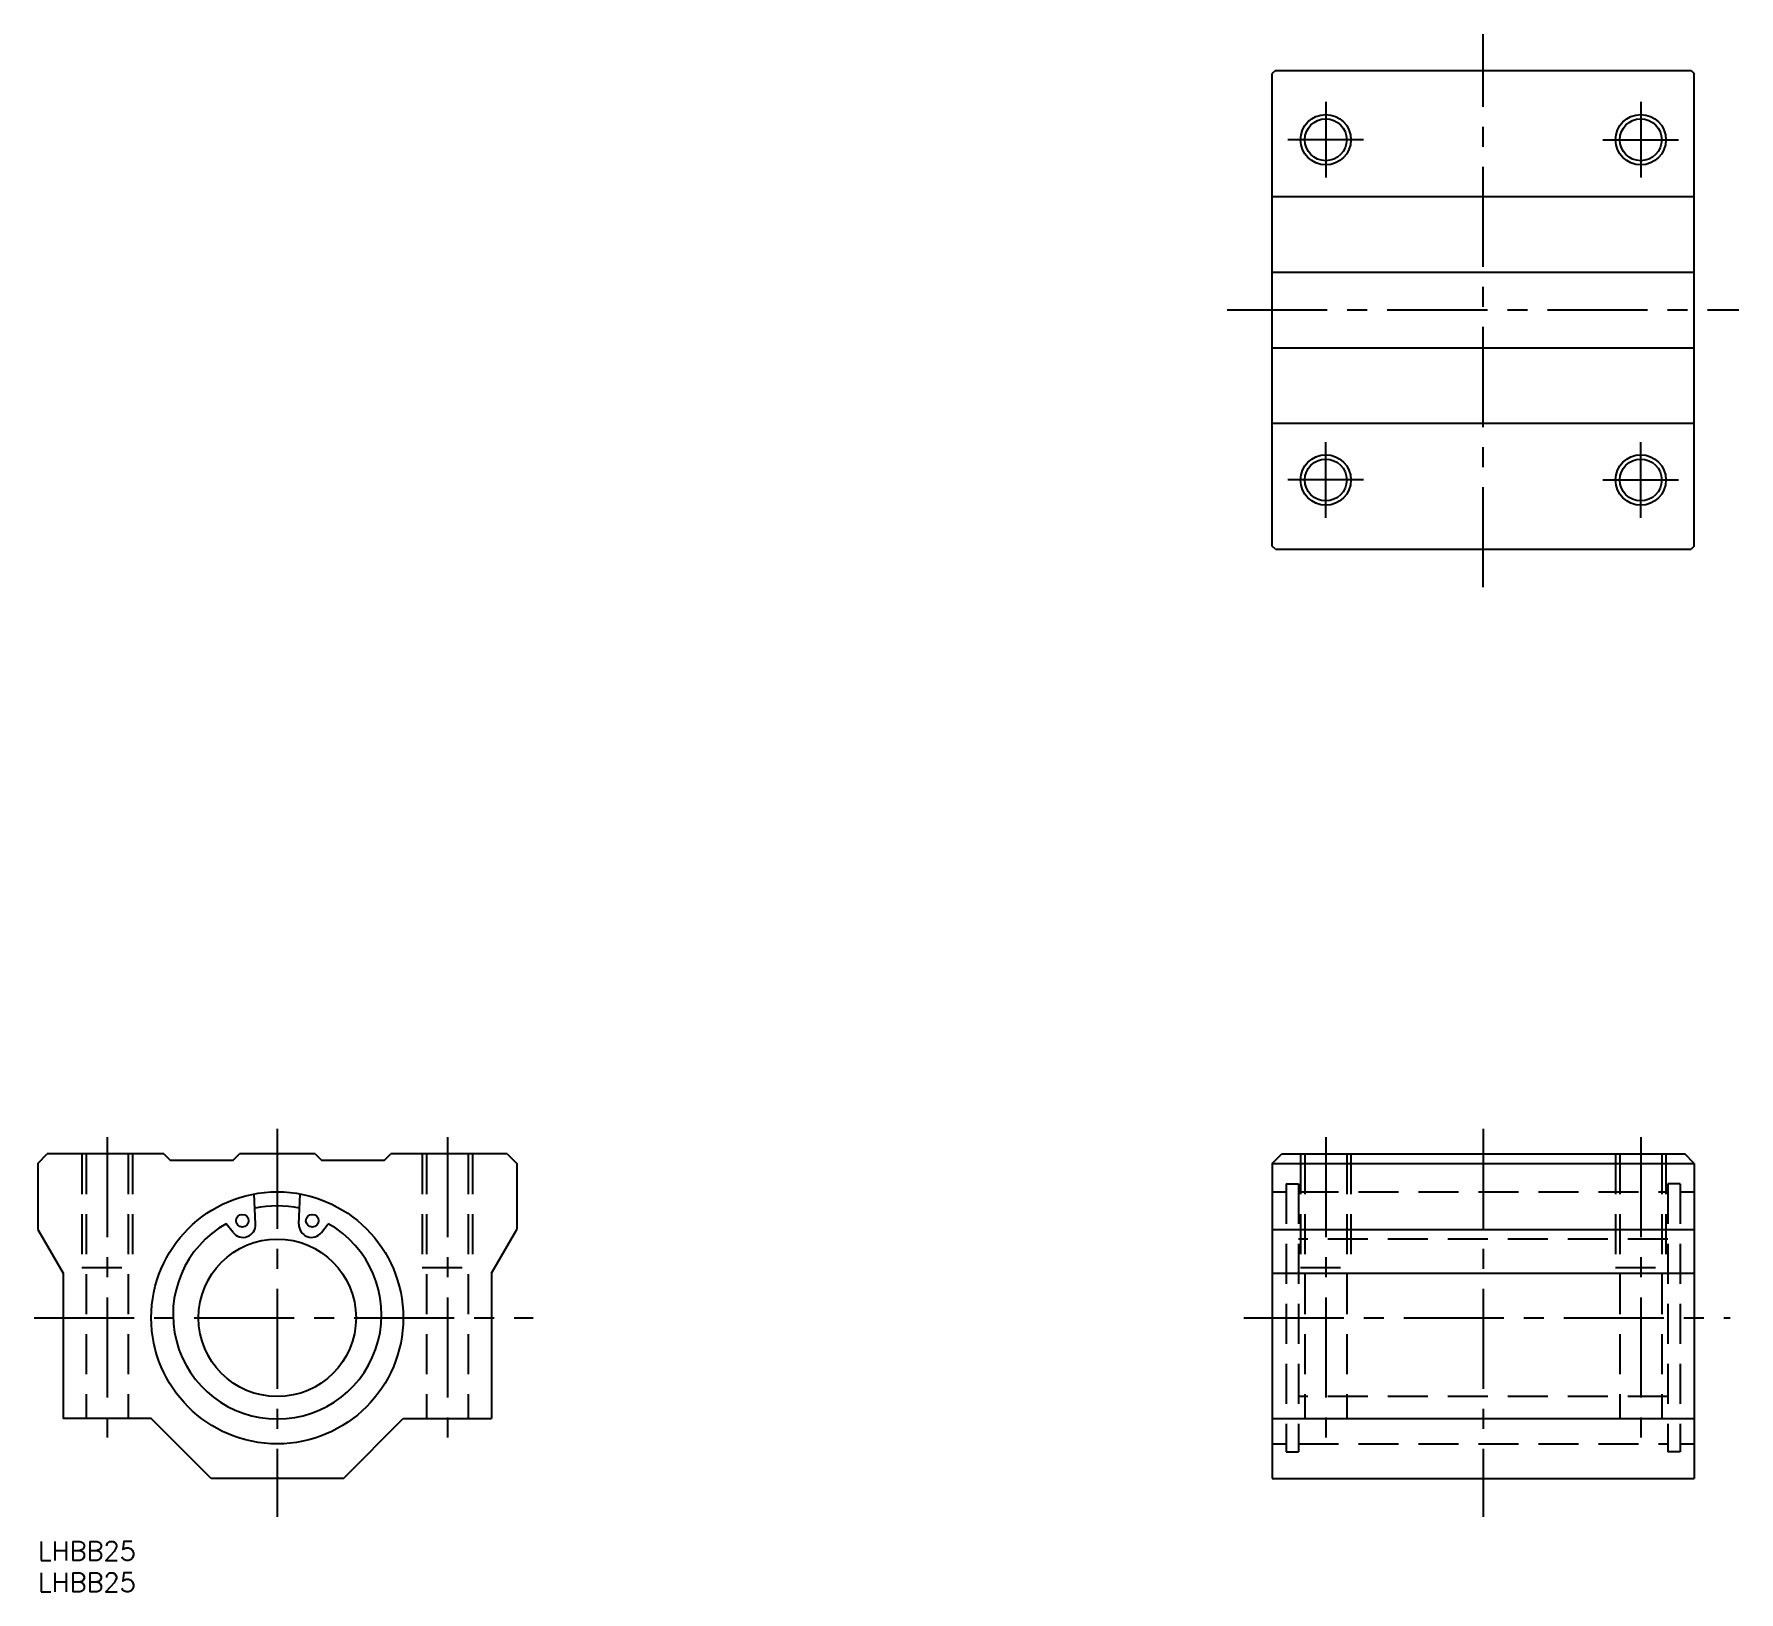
# Model space of a CAD drawing. Extents: x -1 to 270, y -8 to 239.
import ezdxf

# ---------------------------------------------------------------- set-up
doc = ezdxf.new("R2010")
doc.units = 0
doc.header["$LTSCALE"] = 0.5
doc.linetypes.add('CENTER', pattern=[50.8, 31.75, -6.35, 6.35, -6.35])
doc.linetypes.add('DASHED', pattern=[19.05, 12.7, -6.35])
for name, color, linetype in [('MSM_CENTER', 1, 'CENTER'), ('MSM_CONTINUOUS', 7, 'CONTINUOUS'), ('MSM_DASHED', 4, 'DASHED'), ('MSM_NARROW', 5, 'CONTINUOUS'), ('MSM_PART_NUMBER', 7, 'CONTINUOUS')]:
    doc.layers.add(name, color=color, linetype=linetype)
doc.styles.get("Standard").update_dxf_attribs({"font": 'txt.shx', "height": 3, "bigfont": 'bigfont.shx'})

# ---------------------------------------------------------------- blocks, each defined once
blk = doc.blocks.new('*U3')
at = {"layer": 'MSM_PART_NUMBER'}
blk.add_text('LHBB25', height=3, dxfattribs=at).set_placement((0, -3))
blk = doc.blocks.new('*U4')
at = {"layer": 'MSM_PART_NUMBER'}
blk.add_text('LHBB25', height=3, dxfattribs=at).set_placement((0, -8))

msp = doc.modelspace()

# ---------------------------------------------------------------- linework, layer by layer
at = {"layer": 'MSM_CENTER'}
for p, q in [((229.43, 151.48), (229.43, 239.24)), ((204.43, 228.47), (204.43, 216.47)), ((254.43, 228.47), (254.43, 216.47)), ((210.43, 222.47), (198.43, 222.47)), ((248.43, 222.47), (260.43, 222.47)), ((188.8, 195.47), (270.01, 195.47)), ((204.43, 162.47), (204.43, 174.47)), ((254.43, 162.47), (254.43, 174.47)), ((210.43, 168.47), (198.43, 168.47)), ((248.43, 168.47), (260.43, 168.47)), ((38, 65.5), (38, 3.9)), ((229.43, 65.5), (229.43, 3.9)), ((11, 64.15), (11, 16.42)), ((65, 64.15), (65, 16.42)), ((204.43, 64.15), (204.43, 16.42)), ((254.43, 64.15), (254.43, 16.42)), ((-0.6, 35.5), (78.6, 35.5)), ((191.43, 35.5), (268.63, 35.5))]:
    msp.add_line(p, q, dxfattribs=at)
at = {"layer": 'MSM_CONTINUOUS'}
for p, q in [((196.43, 233.47), (195.93, 232.97)), ((195.93, 157.97), (195.93, 232.97)), ((196.43, 233.47), (262.43, 233.47)), ((262.43, 233.47), (262.93, 232.97)), ((262.93, 157.97), (262.93, 232.97)), ((195.93, 213.47), (262.93, 213.47)), ((195.93, 201.47), (262.93, 201.47)), ((195.93, 189.47), (262.93, 189.47)), ((195.93, 177.47), (262.93, 177.47)), ((196.43, 157.47), (195.93, 157.97)), ((196.43, 157.47), (262.43, 157.47)), ((262.93, 157.97), (262.43, 157.47)), ((0, 60), (1.5, 61.5)), ((0, 60), (0, 49.5)), ((20, 61.5), (1.5, 61.5)), ((20, 61.5), (21, 60.5)), ((21, 60.5), (31, 60.5)), ((31, 60.5), (32, 61.5)), ((44, 61.5), (32, 61.5)), ((44, 61.5), (45, 60.5)), ((45, 60.5), (55, 60.5)), ((55, 60.5), (56, 61.5)), ((74.5, 61.5), (56, 61.5)), ((74.5, 61.5), (76, 60)), ((76, 60), (76, 49.5)), ((195.93, 60), (197.43, 61.5)), ((195.93, 60), (262.93, 60)), ((195.93, 60), (195.93, 10)), ((197.43, 61.5), (261.43, 61.5)), ((262.93, 60), (261.43, 61.5)), ((262.93, 60), (262.93, 10)), ((34.56, 50.36), (34.35, 55.16)), ((41.44, 50.36), (41.65, 55.16)), ((0, 49.5), (4, 42.57)), ((30.98, 49.05), (29.91, 50.44)), ((45.02, 49.05), (46.09, 50.44)), ((72, 42.57), (76, 49.5)), ((195.93, 49.5), (262.93, 49.5)), ((4, 42.57), (4, 19.5)), ((72, 42.57), (72, 19.5)), ((195.93, 42.57), (262.93, 42.57)), ((18, 19.5), (4, 19.5)), ((27.5, 10), (18, 19.5)), ((48.5, 10), (58, 19.5)), ((58, 19.5), (72, 19.5)), ((195.93, 19.5), (262.93, 19.5)), ((48.5, 10), (27.5, 10)), ((195.93, 10), (262.93, 10))]:
    msp.add_line(p, q, dxfattribs=at)
for centre, radius in [((204.43, 222.47), 3.32), ((254.43, 222.47), 3.32), ((204.43, 168.47), 3.32), ((254.43, 168.47), 3.32), ((38, 35.5), 20), ((32.45, 50.9), 1), ((43.55, 50.9), 1), ((38, 35.5), 12.5)]:
    msp.add_circle(centre, radius, dxfattribs=at)
for centre, radius, start, end in [((38, 35.5), 17.75, 78.4698, 101.5302), ((38, 36), 16.55, 119.2476, 60.7524), ((32.56, 50.27), 2, 217.483, 2.4933), ((43.43, 50.27), 2, 177.5067, 322.517)]:
    msp.add_arc(centre, radius, start, end, dxfattribs=at)
at = {"layer": 'MSM_DASHED'}
for p, q in [((7, 61.5), (7, 43.5)), ((7.68, 61.5), (7.68, 19.5)), ((14.32, 61.5), (14.32, 19.5)), ((15, 61.5), (15, 43.5)), ((61, 61.5), (61, 43.5)), ((61.68, 61.5), (61.68, 19.5)), ((68.32, 61.5), (68.32, 19.5)), ((69, 61.5), (69, 43.5)), ((200.43, 61.5), (200.43, 43.5)), ((201.11, 61.5), (201.11, 19.5)), ((207.76, 61.5), (207.76, 19.5)), ((208.43, 61.5), (208.43, 43.5)), ((250.43, 61.5), (250.43, 43.5)), ((251.11, 61.5), (251.11, 19.5)), ((257.76, 61.5), (257.76, 19.5)), ((258.43, 61.5), (258.43, 43.5)), ((195.93, 55.5), (198.16, 55.5)), ((198.16, 56.75), (198.16, 14.25)), ((198.16, 56.75), (200.11, 56.75)), ((200.11, 56.75), (200.11, 14.25)), ((200.11, 55.5), (258.75, 55.5)), ((258.75, 56.75), (258.75, 14.25)), ((260.7, 56.75), (258.75, 56.75)), ((260.7, 56.75), (260.7, 14.25)), ((260.7, 55.5), (262.93, 55.5)), ((258.75, 48), (200.11, 48)), ((7, 43.5), (15, 43.5)), ((61, 43.5), (69, 43.5)), ((200.43, 43.5), (208.43, 43.5)), ((250.43, 43.5), (258.43, 43.5)), ((258.75, 23), (200.11, 23)), ((195.93, 15.5), (198.16, 15.5)), ((198.16, 14.25), (200.11, 14.25)), ((200.11, 15.5), (258.75, 15.5)), ((260.7, 14.25), (258.75, 14.25)), ((260.7, 15.5), (262.93, 15.5))]:
    msp.add_line(p, q, dxfattribs=at)
at = {"layer": 'MSM_NARROW'}
for centre in [(204.43, 222.47), (254.43, 222.47), (204.43, 168.47), (254.43, 168.47)]:
    msp.add_circle(centre, 4, dxfattribs=at)

# ---------------------------------------------------------------- block references
at = {"layer": 'MSM_CONTINUOUS'}
for name in ['*U3', '*U4']:
    msp.add_blockref(name, (0, 0), dxfattribs=at)

doc.saveas('drawing.dxf')
